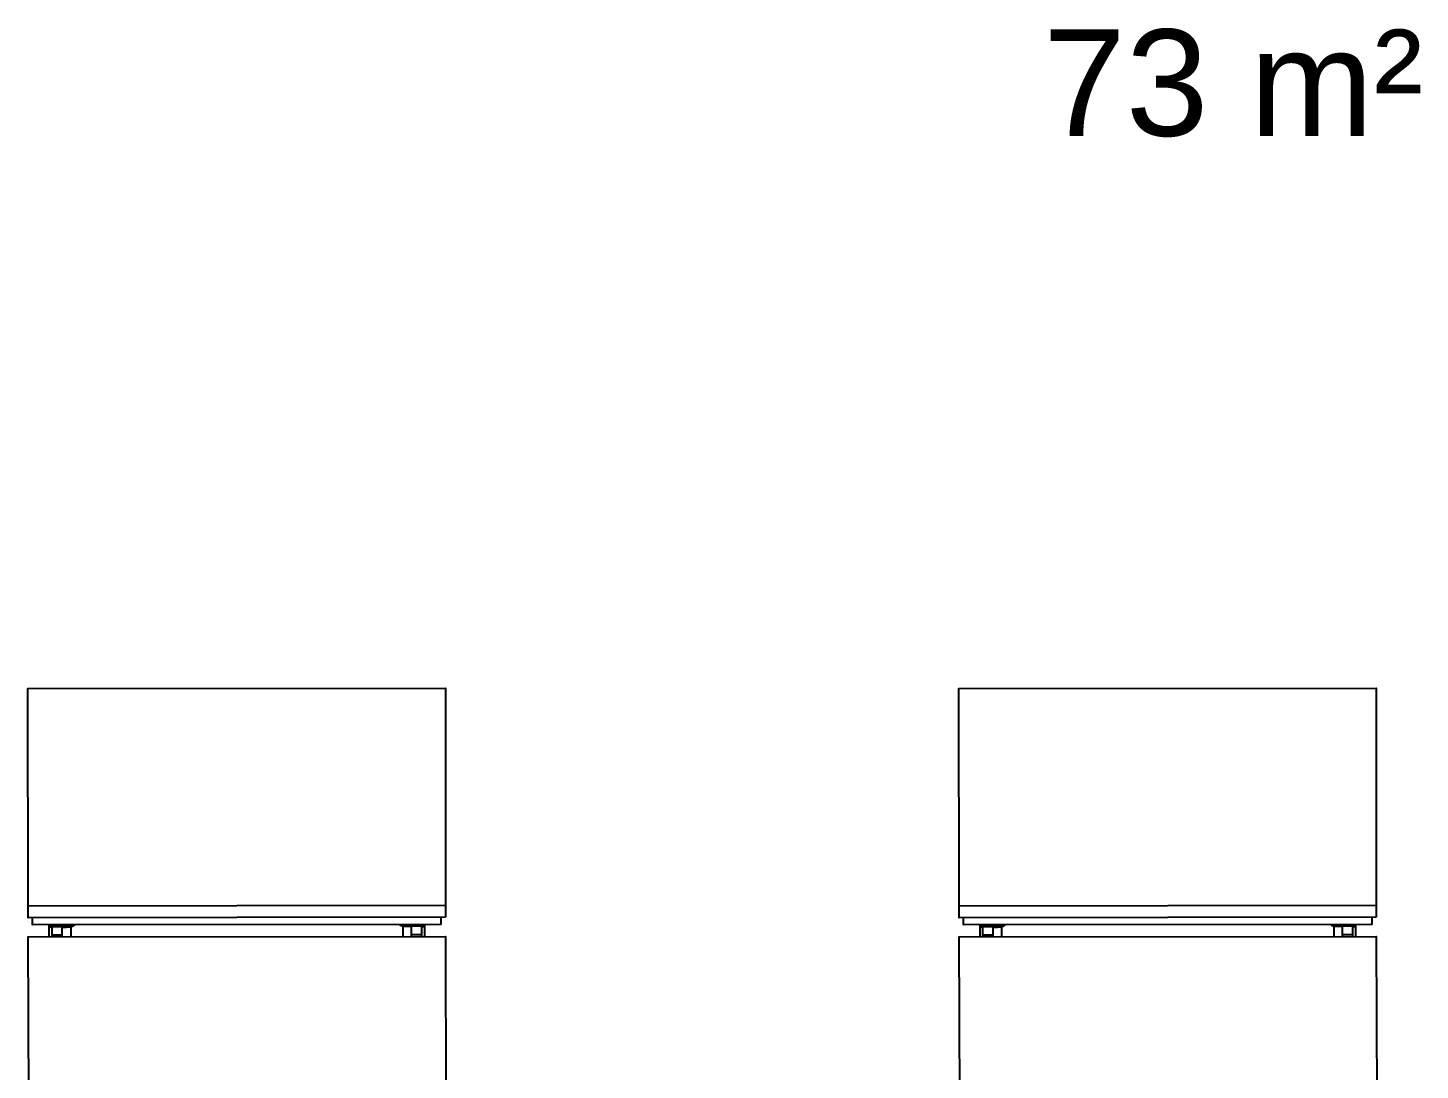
# Model space of a CAD drawing. Header units: millimetres. Extents: x 61345 to 69644, y 9491 to 29385.
# Drawn here: x 64162.8 to 64319.8, y 18609.9 to 18727.4 of the extents above; entities that cross this region are included whole.
import ezdxf

# ---------------------------------------------------------------- set-up
doc = ezdxf.new("R2010")
doc.units = ezdxf.units.MM
doc.layers.add('Plan Archi', color=8, linetype='Continuous')
doc.styles.get("Standard").update_dxf_attribs({"font": 'arial.ttf'})

# ---------------------------------------------------------------- blocks, each defined once
blk = doc.blocks.new('MALETTI GREEN FIRST PLAN')
at = {"lineweight": 25}
for points in [[(-136.12, -23.96), (-160.61, -24.02), (-160.67, 23.08), (-136.18, 23.08)], [(-134.83, 23.08), (-134.77, -23.96), (-136.12, -23.96), (-136.18, 23.08), (-134.83, 23.08)], [(-134.83, 22.61), (-134.77, -23.49)], [(-134.01, 22.61), (-134.83, 22.61)], [(-134.01, 22.61), (-133.95, -23.49), (-134.77, -23.49)], [(-114.28, -23.9), (-132.6, -23.96), (-132.66, 23.08), (-114.28, 23.14)], [(-134.01, 20.38), (-134.01, 20.55), (-133.95, 20.61), (-133.95, 20.67), (-133.89, 20.73), (-133.78, 20.73), (-133.78, 20.44)], [(-134.01, 20.73), (-133.78, 20.73)], [(-133.83, 20.38), (-133.83, 20.44), (-133.78, 20.44)], [(-133.78, 20.44), (-133.78, 20.73), (-132.66, 20.73)], [(-133.78, 20.44), (-133.78, 20.49)], [(-132.66, 20.44), (-133.78, 20.44)], [(-132.89, 19.26), (-132.89, 20.44)], [(-133.83, 18.32), (-134.01, 18.26), (-134.01, 20.38), (-133.83, 20.38), (-133.83, 18.32)], [(-133.78, 19.26), (-133.83, 19.26)], [(-133.78, 19.26), (-133.78, 18.32), (-133.83, 18.32)], [(-132.66, 19.26), (-133.78, 19.26)], [(-134.01, 17.91), (-133.89, 18.09), (-133.83, 18.32)], [(-132.66, 18.32), (-133.78, 18.32)], [(-133.78, -19.14), (-133.83, -18.97), (-133.95, -18.73)], [(-133.78, -21.2), (-133.78, -19.14), (-133.95, -19.14), (-133.95, -21.2), (-133.78, -21.2)], [(-133.66, -20.14), (-133.72, -19.14), (-133.78, -19.14)], [(-133.66, -20.14), (-133.78, -20.14)], [(-132.6, -19.14), (-133.72, -19.14)], [(-132.6, -20.14), (-133.66, -20.14)], [(-132.84, -21.32), (-132.84, -20.14)], [(-133.95, -21.2), (-133.95, -21.38), (-133.89, -21.43), (-133.89, -21.49), (-133.83, -21.55), (-133.78, -21.61), (-133.72, -21.61), (-133.95, -21.61)], [(-133.78, -21.2), (-133.78, -21.32), (-133.72, -21.32)], [(-133.72, -21.61), (-133.72, -21.32), (-132.6, -21.32)], [(-133.72, -21.32), (-133.72, -21.61)], [(-133.72, -21.61), (-133.72, -21.55)], [(-132.6, -21.61), (-133.72, -21.61)]]:
    blk.add_lwpolyline(points, dxfattribs=at)

msp = doc.modelspace()

# ---------------------------------------------------------------- block references
at = {"layer": 'Plan Archi', "linetype": 'Continuous', "rotation": 270}
for p in [(64186.8, 18492.3), (64291.8, 18492.3)]:
    msp.add_blockref('MALETTI GREEN FIRST PLAN', p, dxfattribs=at)

# ---------------------------------------------------------------- texts
at = {"layer": 'Plan Archi', "linetype": 'ByBlock'}
msp.add_text('73 m²', height=12, rotation=360, dxfattribs=at).set_placement((64277.31, 18715.26))

doc.saveas('drawing.dxf')
